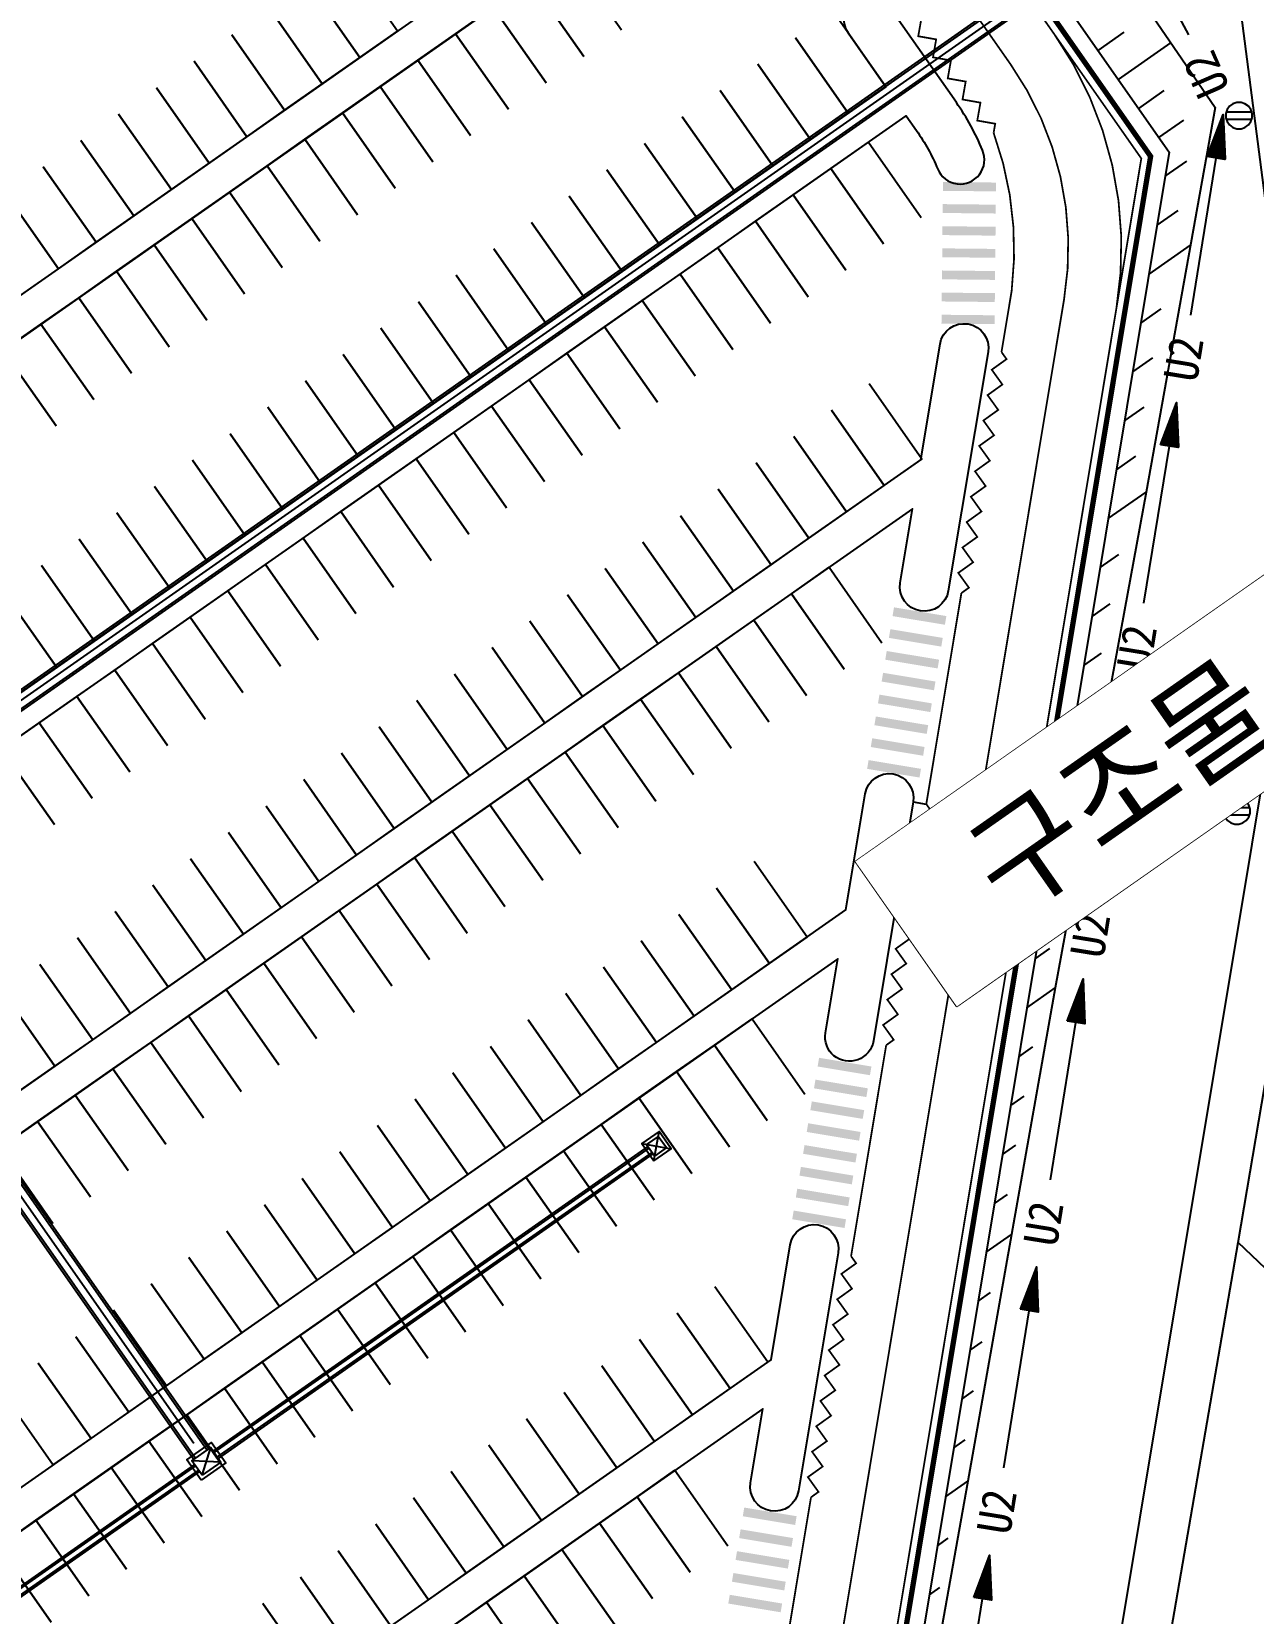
# Model space of a CAD drawing. Header units: millimetres. Extents: x 152904052 to 153933663, y 538271515 to 539240469.
# Drawn here: x 153453144 to 153522183, y 538655400 to 538744769 of the extents above; entities that cross this region are included whole.
import ezdxf
from ezdxf.enums import TextEntityAlignment as Align

# ---------------------------------------------------------------- set-up
doc = ezdxf.new("R2010")
doc.units = ezdxf.units.MM
doc.set_wipeout_variables(frame=1)
doc.layers.add('SCHM', color=9, linetype='Continuous')
doc.layers.add('TEXT', color=7, linetype='Continuous')
doc.styles.add('IIAC FONT', font='GulimChe.ttf')
doc.styles.add('굴림', font='Gulim.ttf')

msp = doc.modelspace()

# ---------------------------------------------------------------- linework, layer by layer
at = {"layer": 'SCHM'}
for p, q in [((153513408.6, 538743704.2), (153514889, 538744740.8)), ((153514555.7, 538742065.9), (153517523.8, 538744144.1)), ((153515702.9, 538740427.6), (153517147.2, 538741438.9)), ((153516850.1, 538738789.3), (153518254.6, 538739772.8)), ((153499645.1, 538637137.3), (153516377.8, 538737720.2)), ((153517204.5, 538736595.9), (153518418.9, 538737446.2)), ((153516744.8, 538733832.5), (153517939, 538734668.7)), ((153516285.1, 538731069), (153518633.3, 538732713.3)), ((153515825.3, 538728305.6), (153516979.3, 538729113.6)), ((153515365.6, 538725542.1), (153516499.5, 538726336)), ((153514905.9, 538722778.7), (153516019.6, 538723558.5)), ((153514446.2, 538720015.2), (153515539.8, 538720780.9)), ((153513986.5, 538717251.8), (153516130.8, 538718753.3)), ((153513526.7, 538714488.3), (153514571.5, 538715219.8)), ((153513067, 538711724.9), (153514084.3, 538712437.2)), ((153512607.3, 538708961.4), (153513597.2, 538709654.5)), ((153512147.6, 538706198), (153513110, 538706871.9)), ((153511687.9, 538703434.5), (153513557.8, 538704743.9)), ((153511228.1, 538700671.1), (153512135.7, 538701306.5)), ((153510768.4, 538697907.6), (153511648.5, 538698523.9)), ((153510308.7, 538695144.2), (153511161.3, 538695741.2)), ((153509849, 538692380.7), (153510674.2, 538692958.5)), ((153509389.3, 538689617.3), (153510988.3, 538690736.9)), ((153508929.5, 538686853.8), (153509711.9, 538687401.6)), ((153508469.8, 538684090.4), (153509234.9, 538684626.1)), ((153488307.9, 538680959.8), (153488602.6, 538682631)), ((153488307.9, 538680959.8), (153488602.6, 538682631)), ((153463409.6, 538664563.5), (153487984.2, 538681770.8)), ((153487619.6, 538681942.8), (153489290.9, 538681648.1)), ((153487619.6, 538681942.8), (153489290.9, 538681648.1)), ((153508010.1, 538681326.9), (153508758, 538681850.6)), ((153463696.4, 538664153.9), (153488271, 538681361.2)), ((153507550.4, 538678563.5), (153508281.1, 538679075.1)), ((153507090.6, 538675800), (153508517.7, 538676799.2)), ((153506630.9, 538673036.6), (153507327.2, 538673524.1)), ((153506171.2, 538670273.1), (153506850.3, 538670748.6)), ((153505711.5, 538667509.7), (153506373.4, 538667973.1)), ((153505251.8, 538664746.2), (153505896.5, 538665197.6)), ((153462344.7, 538663817.8), (153421387.1, 538635139)), ((153462631.5, 538663408.2), (153421673.9, 538634729.4)), ((153504792, 538661982.8), (153506046.2, 538662860.9)), ((153504332.3, 538659219.3), (153504939.7, 538659644.6)), ((153503872.6, 538656455.9), (153504460.4, 538656867.4))]:
    msp.add_line(p, q, dxfattribs=at)
at = {"layer": 'SCHM', "ltscale": 0.0008}
msp.add_line((153502960.2, 538701244.7), (153503700, 538701121.6), dxfattribs=at)
at = {"layer": 'SCHM', "ltscale": 10}
for p, q in [((153463467, 538664481.6), (153488041.5, 538681688.9)), ((153463639.1, 538664235.8), (153488213.6, 538681443.1)), ((153462402.1, 538663735.9), (153421444.5, 538635057.1)), ((153462574.2, 538663490.2), (153421616.6, 538634811.3))]:
    msp.add_line(p, q, dxfattribs=at)
at = {"layer": 'SCHM'}
for points in [[(153309206.5, 538922882.6), (153362041.8, 538959878.3), (153517431.3, 538737959.2), (153500636.4, 538637005.7), (153497846.8, 538615992.3), (153507779.6, 538601806.8), (153445728.8, 538558358.4)], [(153368480.6, 538957184.3), (153379914.4, 538940774.9), (153391533.7, 538924495.3), (153403166.5, 538908225.2), (153414656.2, 538891854.9), (153426245.2, 538875554.1), (153437524, 538859036.1), (153449027.6, 538842675.5), (153460487.6, 538826284.4), (153472057.4, 538809970.2), (153483327.8, 538793446.3), (153494806.5, 538777068.3), (153506223.5, 538760647.1), (153520027.1, 538740488.4), (153516130.8, 538718753.3)], [(153514422, 538750944.9), (153439606.2, 538698558.3)], [(153514995.6, 538750125.7), (153440179.8, 538697739.1)], [(153468710.8, 538747564.7), (153471693.4, 538743305.1), (153473823.2, 538744796.4), (153470840.6, 538749056)], [(153484342.5, 538743372.2), (153481359.9, 538747631.7), (153483489.7, 538749123), (153486472.3, 538744863.5)], [(153466581, 538746073.4), (153469563.6, 538741813.8), (153471693.4, 538743305.1), (153468710.8, 538747564.7)], [(153482212.7, 538741880.9), (153479230.1, 538746140.4), (153481359.9, 538747631.7), (153484342.5, 538743372.2)], [(153518528.5, 538744581.2), (153517062.8, 538747333.6)], [(153480082.9, 538740389.6), (153477100.3, 538744649.1), (153479230.1, 538746140.4), (153482212.7, 538741880.9)], [(153464451.2, 538744582.1), (153467433.8, 538740322.5), (153469563.6, 538741813.8), (153466581, 538746073.4)], [(153496302.9, 538744422.8), (153499285.5, 538740163.2), (153501415.3, 538741654.5), (153498432.7, 538745914.1)], [(153462321.4, 538743090.8), (153465304, 538738831.2), (153467433.8, 538740322.5), (153464451.2, 538744582.1)], [(153477953.1, 538738898.3), (153474970.5, 538743157.8), (153477100.3, 538744649.1), (153480082.9, 538740389.6)], [(153494173.1, 538742931.4), (153497155.7, 538738671.8), (153499285.5, 538740163.1), (153496302.9, 538744422.7)], [(153460191.6, 538741599.5), (153463174.2, 538737339.9), (153465304, 538738831.2), (153462321.4, 538743090.8)], [(153475823.3, 538737407), (153472840.7, 538741666.6), (153474970.5, 538743157.8), (153477953.1, 538738898.3)], [(153492043.3, 538741440.1), (153495025.9, 538737180.5), (153497155.7, 538738671.8), (153494173.1, 538742931.4)], [(153473693.5, 538735915.7), (153470710.9, 538740175.3), (153472840.7, 538741666.6), (153475823.3, 538737407)], [(153458061.8, 538740108.2), (153461044.4, 538735848.6), (153463174.2, 538737339.9), (153460191.6, 538741599.5)], [(153489913.6, 538739948.7), (153492896.2, 538735689.1), (153495026, 538737180.4), (153492043.4, 538741440)], [(153455932, 538738616.9), (153458914.6, 538734357.3), (153461044.4, 538735848.6), (153458061.8, 538740108.2)], [(153471563.7, 538734424.4), (153468581.1, 538738684), (153470710.9, 538740175.3), (153473693.5, 538735915.7)], [(153487783.8, 538738457.4), (153490766.4, 538734197.8), (153492896.2, 538735689.1), (153489913.6, 538739948.7)], [(153520646.3, 538739822.6), (153522090.9, 538739822.6)], [(153520649, 538740235.9), (153522088.2, 538740235.9)], [(153453802.2, 538737125.6), (153456784.8, 538732866), (153458914.6, 538734357.3), (153455932, 538738616.9)], [(153469433.9, 538732933.1), (153466451.3, 538737192.7), (153468581.1, 538738684), (153471563.7, 538734424.4)], [(153485654, 538736966.1), (153488636.6, 538732706.5), (153490766.4, 538734197.8), (153487783.8, 538738457.4)], [(153501285.5, 538732773.9), (153498302.9, 538737033.5), (153500432.7, 538738524.8), (153503415.3, 538734265.2)], [(153467304.1, 538731441.8), (153464321.5, 538735701.4), (153466451.3, 538737192.7), (153469433.9, 538732933.1)], [(153518641.6, 538728751.1), (153520080.5, 538737627.4)], [(153451672.4, 538735634.3), (153454655, 538731374.7), (153456784.8, 538732866), (153453802.2, 538737125.6)], [(153483524.2, 538735474.8), (153486506.8, 538731215.2), (153488636.6, 538732706.5), (153485654, 538736966.1)], [(153499155.7, 538731282.6), (153496173.1, 538735542.2), (153498302.9, 538737033.5), (153501285.5, 538732773.9)], [(153449542.6, 538734143), (153452525.2, 538729883.4), (153454655, 538731374.7), (153451672.4, 538735634.3)], [(153465174.3, 538729950.5), (153462191.7, 538734210.1), (153464321.5, 538735701.4), (153467304.1, 538731441.8)], [(153481394.4, 538733983.5), (153484377, 538729723.9), (153486506.8, 538731215.2), (153483524.2, 538735474.8)], [(153497025.9, 538729791.3), (153494043.3, 538734050.9), (153496173.1, 538735542.2), (153499155.7, 538731282.6)], [(153463044.5, 538728459.2), (153460061.9, 538732718.8), (153462191.7, 538734210.1), (153465174.3, 538729950.5)], [(153479264.6, 538732492.2), (153482247.2, 538728232.6), (153484377, 538729723.9), (153481394.4, 538733983.5)], [(153494896.1, 538728300), (153491913.5, 538732559.6), (153494043.3, 538734050.9), (153497025.9, 538729791.3)], [(153460914.7, 538726967.9), (153457932.1, 538731227.5), (153460061.9, 538732718.8), (153463044.5, 538728459.2)], [(153477134.8, 538731000.9), (153480117.4, 538726741.3), (153482247.2, 538728232.6), (153479264.6, 538732492.2)], [(153492766.3, 538726808.7), (153489783.7, 538731068.3), (153491913.5, 538732559.6), (153494896.1, 538728300)], [(153458784.9, 538725476.6), (153455802.3, 538729736.2), (153457932.1, 538731227.5), (153460914.7, 538726967.9)], [(153475005, 538729509.6), (153477987.6, 538725250), (153480117.4, 538726741.3), (153477134.8, 538731000.9)], [(153490636.5, 538725317.4), (153487653.9, 538729577), (153489783.7, 538731068.3), (153492766.3, 538726808.7)], [(153456655.1, 538723985.3), (153453672.5, 538728244.9), (153455802.3, 538729736.2), (153458784.9, 538725476.6)], [(153472875.2, 538728018.3), (153475857.8, 538723758.7), (153477987.6, 538725250), (153475005, 538729509.6)], [(153488506.7, 538723826.1), (153485524.1, 538728085.7), (153487653.9, 538729577), (153490636.5, 538725317.4)], [(153454525.3, 538722494), (153451542.8, 538726753.6), (153453672.5, 538728244.9), (153456655.1, 538723985.3)], [(153470745.5, 538726527), (153473728, 538722267.4), (153475857.8, 538723758.7), (153472875.2, 538728018.3)], [(153486376.9, 538722334.8), (153483394.3, 538726594.4), (153485524.1, 538728085.7), (153488506.7, 538723826.1)], [(153452395.6, 538721002.7), (153449413, 538725262.3), (153451542.8, 538726753.6), (153454525.3, 538722494)], [(153468615.7, 538725035.7), (153471598.3, 538720776.1), (153473728, 538722267.4), (153470745.5, 538726527)], [(153484247.1, 538720843.5), (153481264.5, 538725103.1), (153483394.3, 538726594.4), (153486376.9, 538722334.8)], [(153466485.9, 538723544.4), (153469468.5, 538719284.8), (153471598.3, 538720776.1), (153468615.7, 538725035.7)], [(153482117.3, 538719352.2), (153479134.7, 538723611.8), (153481264.5, 538725103.1), (153484247.1, 538720843.5)], [(153498337.6, 538723385.1), (153501320.2, 538719125.5), (153503450, 538720616.8), (153500467.4, 538724876.4)], [(153464356.1, 538722053.1), (153467338.7, 538717793.5), (153469468.5, 538719284.8), (153466485.9, 538723544.4)], [(153479987.5, 538717860.9), (153477004.9, 538722120.5), (153479134.7, 538723611.8), (153482117.3, 538719352.2)], [(153496207.8, 538721893.8), (153499190.4, 538717634.2), (153501320.2, 538719125.5), (153498337.6, 538723385.1)], [(153462226.3, 538720561.8), (153465208.9, 538716302.2), (153467338.7, 538717793.5), (153464356.1, 538722053.1)], [(153477857.7, 538716369.6), (153474875.1, 538720629.2), (153477004.9, 538722120.5), (153479987.5, 538717860.9)], [(153494078, 538720402.5), (153497060.6, 538716142.9), (153499190.4, 538717634.2), (153496207.8, 538721893.8)], [(153515998.6, 538712472.6), (153517437.4, 538721348.8)], [(153460096.5, 538719070.5), (153463079.1, 538714811), (153465208.9, 538716302.2), (153462226.3, 538720561.8)], [(153475727.9, 538714878.3), (153472745.3, 538719137.9), (153474875.1, 538720629.2), (153477857.7, 538716369.6)], [(153491948.2, 538718911.2), (153494930.8, 538714651.6), (153497060.6, 538716142.9), (153494078, 538720402.5)], [(153457966.7, 538717579.2), (153460949.3, 538713319.7), (153463079.1, 538714811), (153460096.5, 538719070.5)], [(153473598.1, 538713387), (153470615.5, 538717646.6), (153472745.3, 538719137.9), (153475727.9, 538714878.3)], [(153489818.4, 538717419.9), (153492801, 538713160.3), (153494930.8, 538714651.6), (153491948.2, 538718911.2)], [(153516130.8, 538718753.3), (153510988.3, 538690736.9), (153506046.2, 538662860.9), (153501047.3, 538634945.2), (153498621.3, 538616519.1)], [(153455836.9, 538716087.9), (153458819.5, 538711828.4), (153460949.3, 538713319.7), (153457966.7, 538717579.2)], [(153471468.4, 538711895.7), (153468485.8, 538716155.3), (153470615.5, 538717646.6), (153473598.1, 538713387)], [(153487688.6, 538715928.6), (153490671.2, 538711669), (153492801, 538713160.3), (153489818.4, 538717419.9)], [(153453707.1, 538714596.6), (153456689.7, 538710337.1), (153458819.5, 538711828.4), (153455836.9, 538716087.9)], [(153469338.6, 538710404.4), (153466356, 538714664), (153468485.8, 538716155.3), (153471468.4, 538711895.7)], [(153485558.8, 538714437.3), (153488541.4, 538710177.7), (153490671.2, 538711669), (153487688.6, 538715928.6)], [(153451577.3, 538713105.3), (153454559.9, 538708845.8), (153456689.7, 538710337.1), (153453707.1, 538714596.6)], [(153467208.8, 538708913.1), (153464226.2, 538713172.7), (153466356, 538714664), (153469338.6, 538710404.4)], [(153483429, 538712946), (153486411.6, 538708686.4), (153488541.4, 538710177.7), (153485558.8, 538714437.3)], [(153499060.5, 538708753.7), (153496077.9, 538713013.3), (153498207.7, 538714504.6), (153501190.3, 538710245)], [(153449447.5, 538711614), (153452430.1, 538707354.5), (153454559.9, 538708845.8), (153451577.3, 538713105.3)], [(153465079, 538707421.8), (153462096.4, 538711681.4), (153464226.2, 538713172.7), (153467208.8, 538708913.1)], [(153496930.7, 538707262.4), (153493948.1, 538711522), (153496077.9, 538713013.3), (153499060.5, 538708753.7)], [(153481299.2, 538711454.7), (153484281.8, 538707195.1), (153486411.6, 538708686.4), (153483429, 538712946)], [(153462949.2, 538705930.5), (153459966.6, 538710190.1), (153462096.4, 538711681.4), (153465079, 538707421.8)], [(153479169.4, 538709963.4), (153482152, 538705703.8), (153484281.8, 538707195.1), (153481299.2, 538711454.7)], [(153494800.9, 538705771.1), (153491818.3, 538710030.7), (153493948.1, 538711522), (153496930.7, 538707262.4)], [(153460819.4, 538704439.3), (153457836.8, 538708698.8), (153459966.6, 538710190.1), (153462949.2, 538705930.5)], [(153477039.6, 538708472.1), (153480022.2, 538704212.5), (153482152, 538705703.8), (153479169.4, 538709963.4)], [(153492671.1, 538704279.8), (153489688.5, 538708539.4), (153491818.3, 538710030.7), (153494800.9, 538705771.1)], [(153458689.6, 538702948), (153455707, 538707207.5), (153457836.8, 538708698.8), (153460819.4, 538704439.3)], [(153474909.8, 538706980.8), (153477892.4, 538702721.2), (153480022.2, 538704212.5), (153477039.6, 538708472.1)], [(153490541.3, 538702788.5), (153487558.7, 538707048.1), (153489688.5, 538708539.4), (153492671.1, 538704279.8)], [(153456559.8, 538701456.7), (153453577.2, 538705716.2), (153455707, 538707207.5), (153458689.6, 538702948)], [(153472780, 538705489.5), (153475762.6, 538701229.9), (153477892.4, 538702721.2), (153474909.8, 538706980.8)], [(153488411.5, 538701297.2), (153485428.9, 538705556.8), (153487558.7, 538707048.1), (153490541.3, 538702788.5)], [(153454430, 538699965.4), (153451447.4, 538704224.9), (153453577.2, 538705716.2), (153456559.8, 538701456.7)], [(153470650.2, 538703998.2), (153473632.8, 538699738.6), (153475762.6, 538701229.9), (153472780, 538705489.5)], [(153486281.7, 538699805.9), (153483299.1, 538704065.5), (153485428.9, 538705556.8), (153488411.5, 538701297.2)], [(153513360.6, 538696186.8), (153514799.4, 538705063.1)], [(153452300.2, 538698474.1), (153449317.6, 538702733.6), (153451447.4, 538704224.9), (153454430, 538699965.4)], [(153468520.4, 538702506.9), (153471503, 538698247.3), (153473632.8, 538699738.6), (153470650.2, 538703998.2)], [(153484152, 538698314.6), (153481169.4, 538702574.2), (153483299.1, 538704065.5), (153486281.7, 538699805.9)], [(153466390.6, 538701015.6), (153469373.2, 538696756), (153471503, 538698247.3), (153468520.4, 538702506.9)], [(153482022.2, 538696823.3), (153479039.6, 538701082.9), (153481169.4, 538702574.2), (153484152, 538698314.6)], [(153464260.8, 538699524.3), (153467243.4, 538695264.7), (153469373.2, 538696756), (153466390.6, 538701015.6)], [(153479892.4, 538695332), (153476909.8, 538699591.6), (153479039.6, 538701082.9), (153482022.2, 538696823.3)], [(153520529.3, 538700526.6), (153521974, 538700526.6)], [(153520532.1, 538700939.9), (153521971.2, 538700939.9)], [(153462131, 538698033), (153465113.6, 538693773.4), (153467243.4, 538695264.7), (153464260.8, 538699524.3)], [(153477762.6, 538693840.7), (153474780, 538698100.3), (153476909.8, 538699591.6), (153479892.4, 538695332)], [(153460001.2, 538696541.7), (153462983.8, 538692282.2), (153465113.6, 538693773.4), (153462131, 538698033)], [(153475632.8, 538692349.5), (153472650.2, 538696609), (153474780, 538698100.3), (153477762.6, 538693840.7)], [(153491853, 538696382.3), (153494835.6, 538692122.7), (153496965.4, 538693614), (153493982.8, 538697873.6)], [(153440208.5, 538697454), (153463151.5, 538664688)], [(153439373, 538696869), (153462316, 538664102.9)], [(153457871.4, 538695050.4), (153460854, 538690790.9), (153462983.8, 538692282.2), (153460001.2, 538696541.7)], [(153473503, 538690858.2), (153470520.4, 538695117.7), (153472650.2, 538696609), (153475632.8, 538692349.5)], [(153489723.2, 538694891), (153492705.8, 538690631.4), (153494835.6, 538692122.7), (153491853, 538696382.3)], [(153455741.7, 538693559.1), (153458724.2, 538689299.6), (153460854, 538690790.9), (153457871.4, 538695050.4)], [(153471373.2, 538689366.9), (153468390.6, 538693626.4), (153470520.4, 538695117.7), (153473503, 538690858.2)], [(153487593.4, 538693399.7), (153490576, 538689140.1), (153492705.8, 538690631.4), (153489723.2, 538694891)], [(153453611.9, 538692067.8), (153456594.5, 538687808.3), (153458724.2, 538689299.6), (153455741.7, 538693559.1)], [(153469243.4, 538687875.6), (153466260.8, 538692135.1), (153468390.6, 538693626.4), (153471373.2, 538689366.9)], [(153485463.6, 538691908.4), (153488446.2, 538687648.8), (153490576, 538689140.1), (153487593.4, 538693399.7)], [(153451482.1, 538690576.5), (153454464.7, 538686317), (153456594.5, 538687808.3), (153453611.9, 538692067.8)], [(153467113.6, 538686384.3), (153464131, 538690643.8), (153466260.8, 538692135.1), (153469243.4, 538687875.6)], [(153483333.8, 538690417.1), (153486316.4, 538686157.5), (153488446.2, 538687648.8), (153485463.6, 538691908.4)], [(153449352.3, 538689085.2), (153452334.9, 538684825.7), (153454464.7, 538686317), (153451482.1, 538690576.5)], [(153464983.8, 538684893), (153462001.2, 538689152.5), (153464131, 538690643.8), (153467113.6, 538686384.3)], [(153481204, 538688925.8), (153484186.6, 538684666.2), (153486316.4, 538686157.5), (153483333.8, 538690417.1)], [(153462854, 538683401.7), (153459871.4, 538687661.2), (153462001.2, 538689152.5), (153464983.8, 538684893)], [(153479074.2, 538687434.5), (153482056.8, 538683174.9), (153484186.6, 538684666.2), (153481204, 538688925.8)], [(153494705.8, 538683242.2), (153491723.2, 538687501.8), (153493853, 538688993.1), (153496835.6, 538684733.5)], [(153510722.6, 538679901.1), (153512156.4, 538688784.6)], [(153460724.2, 538681910.4), (153457741.6, 538686170), (153459871.4, 538687661.2), (153462854, 538683401.7)], [(153476944.4, 538685943.2), (153479927, 538681683.6), (153482056.8, 538683174.9), (153479074.2, 538687434.5)], [(153492576, 538681750.9), (153489593.4, 538686010.5), (153491723.2, 538687501.8), (153494705.8, 538683242.2)], [(153458594.4, 538680419.1), (153455611.8, 538684678.7), (153457741.6, 538686170), (153460724.2, 538681910.4)], [(153474814.6, 538684451.9), (153477797.2, 538680192.4), (153479927, 538681683.6), (153476944.4, 538685943.2)], [(153490446.2, 538680259.7), (153487463.6, 538684519.2), (153489593.4, 538686010.5), (153492576, 538681750.9)], [(153456464.6, 538678927.8), (153453482, 538683187.4), (153455611.8, 538684678.7), (153458594.4, 538680419.1)], [(153472684.8, 538682960.6), (153475667.4, 538678701.1), (153477797.2, 538680192.4), (153474814.6, 538684451.9)], [(153488316.4, 538678768.4), (153485333.8, 538683027.9), (153487463.6, 538684519.2), (153490446.2, 538680259.7)], [(153454334.8, 538677436.5), (153451352.2, 538681696.1), (153453482, 538683187.4), (153456464.6, 538678927.8)], [(153470555, 538681469.3), (153473537.6, 538677209.8), (153475667.4, 538678701.1), (153472684.8, 538682960.6)], [(153486186.6, 538677277.1), (153483204, 538681536.6), (153485333.8, 538683027.9), (153488316.4, 538678768.4)], [(153452205, 538675945.2), (153449222.4, 538680204.8), (153451352.2, 538681696.1), (153454334.8, 538677436.5)], [(153468425.3, 538679978), (153471407.9, 538675718.5), (153473537.6, 538677209.8), (153470555, 538681469.3)], [(153484056.8, 538675785.8), (153481074.2, 538680045.3), (153483204, 538681536.6), (153486186.6, 538677277.1)], [(153466295.5, 538678486.7), (153469278.1, 538674227.2), (153471407.9, 538675718.5), (153468425.3, 538679978)], [(153481927, 538674294.5), (153478944.4, 538678554), (153481074.2, 538680045.3), (153484056.8, 538675785.8)], [(153464165.7, 538676995.4), (153467148.3, 538672735.9), (153469278.1, 538674227.2), (153466295.5, 538678486.7)], [(153479797.2, 538672803.2), (153476814.6, 538677062.7), (153478944.4, 538678554), (153481927, 538674294.5)], [(153462035.9, 538675504.1), (153465018.5, 538671244.6), (153467148.3, 538672735.9), (153464165.7, 538676995.4)], [(153477667.4, 538671311.9), (153474684.8, 538675571.4), (153476814.6, 538677062.7), (153479797.2, 538672803.2)], [(153459906.1, 538674012.8), (153462888.7, 538669753.3), (153465018.5, 538671244.6), (153462035.9, 538675504.1)], [(153475537.6, 538669820.6), (153472555, 538674080.2), (153474684.8, 538675571.4), (153477667.4, 538671311.9)], [(153457776.3, 538672521.6), (153460758.9, 538668262), (153462888.7, 538669753.3), (153459906.1, 538674012.8)], [(153473407.8, 538668329.3), (153470425.2, 538672588.9), (153472555, 538674080.2), (153475537.6, 538669820.6)], [(153489628, 538672362.1), (153492610.6, 538668102.6), (153494740.4, 538669593.8), (153491757.8, 538673853.4)], [(153455646.5, 538671030.3), (153458629.1, 538666770.7), (153460758.9, 538668262), (153457776.3, 538672521.6)], [(153471278, 538666838), (153468295.4, 538671097.6), (153470425.2, 538672588.9), (153473407.8, 538668329.3)], [(153487498.2, 538670870.8), (153490480.8, 538666611.3), (153492610.6, 538668102.6), (153489628, 538672362.1)], [(153508079.6, 538663622.6), (153509518.4, 538672498.8)], [(153453516.7, 538669539), (153456499.3, 538665279.4), (153458629.1, 538666770.7), (153455646.5, 538671030.3)], [(153469148.2, 538665346.7), (153466165.6, 538669606.3), (153468295.4, 538671097.6), (153471278, 538666838)], [(153485368.4, 538669379.5), (153488351, 538665120), (153490480.8, 538666611.3), (153487498.2, 538670870.8)], [(153451386.9, 538668047.7), (153454369.5, 538663788.1), (153456499.3, 538665279.4), (153453516.7, 538669539)], [(153467018.4, 538663855.4), (153464035.8, 538668115), (153466165.6, 538669606.3), (153469148.2, 538665346.7)], [(153483238.6, 538667888.2), (153486221.2, 538663628.7), (153488351, 538665120), (153485368.4, 538669379.5)], [(153464888.6, 538662364.1), (153461906, 538666623.7), (153464035.8, 538668115), (153467018.4, 538663855.4)], [(153481108.9, 538666396.9), (153484091.5, 538662137.4), (153486221.2, 538663628.7), (153483238.6, 538667888.2)], [(153462758.8, 538660872.8), (153459776.2, 538665132.4), (153461906, 538666623.7), (153464888.6, 538662364.1)], [(153478979.1, 538664905.6), (153481961.7, 538660646.1), (153484091.5, 538662137.4), (153481108.9, 538666396.9)], [(153460629, 538659381.5), (153457646.4, 538663641.1), (153459776.2, 538665132.4), (153462758.8, 538660872.8)], [(153462774.9, 538663203.5), (153463266.2, 538664768.3)], [(153476849.3, 538663414.3), (153479831.9, 538659154.8), (153481961.7, 538660646.1), (153478979.1, 538664905.6)], [(153463839.8, 538663949.1), (153462201.3, 538664022.6)], [(153458499.2, 538657890.2), (153455516.6, 538662149.8), (153457646.4, 538663641.1), (153460629, 538659381.5)], [(153474719.5, 538661923), (153477702.1, 538657663.5), (153479831.9, 538659154.8), (153476849.3, 538663414.3)], [(153490351, 538657730.8), (153487368.4, 538661990.3), (153489498.2, 538663481.6), (153492480.8, 538659222.1)], [(153456369.4, 538656398.9), (153453386.8, 538660658.5), (153455516.6, 538662149.8), (153458499.2, 538657890.2)], [(153472589.7, 538660431.8), (153475572.3, 538656172.2), (153477702.1, 538657663.5), (153474719.5, 538661923)], [(153488221.2, 538656239.5), (153485238.6, 538660499.1), (153487368.4, 538661990.3), (153490351, 538657730.8)], [(153454239.6, 538654907.6), (153451257.1, 538659167.2), (153453386.8, 538660658.5), (153456369.4, 538656398.9)], [(153470459.9, 538658940.5), (153473442.5, 538654680.9), (153475572.3, 538656172.2), (153472589.7, 538660431.8)], [(153486091.4, 538654748.2), (153483108.8, 538659007.8), (153485238.6, 538660499.1), (153488221.2, 538656239.5)], [(153452109.9, 538653416.3), (153449127.3, 538657675.9), (153451257.1, 538659167.2), (153454239.6, 538654907.6)], [(153468330.1, 538657449.2), (153471312.7, 538653189.6), (153473442.5, 538654680.9), (153470459.9, 538658940.5)], [(153483961.6, 538653256.9), (153480979, 538657516.5), (153483108.8, 538659007.8), (153486091.4, 538654748.2)], [(153466200.3, 538655957.9), (153469182.9, 538651698.3), (153471312.7, 538653189.6), (153468330.1, 538657449.2)], [(153481831.8, 538651765.6), (153478849.2, 538656025.2), (153480979, 538657516.5), (153483961.6, 538653256.9)], [(153464070.5, 538654466.6), (153467053.1, 538650207), (153469182.9, 538651698.3), (153466200.3, 538655957.9)], [(153479702, 538650274.3), (153476719.4, 538654533.9), (153478849.2, 538656025.2), (153481831.8, 538651765.6)], [(153505441.6, 538647336.8), (153506882.6, 538656225.3)]]:
    msp.add_lwpolyline(points, dxfattribs=at)
at = {"layer": 'SCHM', "const_width": 300}
msp.add_lwpolyline([(153283005.5, 538466034.4), (153077550.5, 538759454.5), (153361796.3, 538958485.6), (153516377.8, 538737720.2), (153499645.1, 538637137.3)], dxfattribs=at)
at = {"layer": 'SCHM', "ltscale": 0.005, "const_width": 100}
for points in [[(153499186.3, 538637426.5), (153515851.1, 538737600.8), (153457518.1, 538820908.9)], [(153507504.2, 538739051), (153507594.8, 538739565.2), (153506582, 538739743.7), (153506760.6, 538740756.5), (153505747.9, 538740935.1), (153505926.4, 538741947.9), (153504913.7, 538742126.4), (153505092.2, 538743139.2), (153504079.5, 538743317.8), (153504258, 538744330.6), (153503245.3, 538744509.1), (153503423.9, 538745521.9), (153502411.1, 538745700.5), (153502589.7, 538746713.3), (153502095.8, 538746800.3)], [(153505683.7, 538713046), (153506108, 538713350.2), (153505508.7, 538714185.9), (153506344.5, 538714785.2), (153505745.2, 538715620.9), (153506580.9, 538716220.2), (153505981.6, 538717056), (153506817.4, 538717655.2), (153506218.1, 538718491), (153507053.8, 538719090.3), (153506454.5, 538719926), (153507290.3, 538720525.3), (153506691, 538721361), (153507526.7, 538721960.3), (153506927.5, 538722796), (153507763.2, 538723395.3), (153507163.9, 538724231), (153507999.7, 538724830.3), (153507400.4, 538725666.1), (153508236.1, 538726265.3), (153507949.4, 538726665.2)], [(153501434.3, 538687502.3), (153501858.6, 538687806.6), (153501259.3, 538688642.3), (153502095.1, 538689241.6), (153501495.8, 538690077.3), (153502331.5, 538690676.6), (153501732.3, 538691512.3), (153502568, 538692111.6), (153501968.7, 538692947.4), (153502804.4, 538693546.6), (153502205.2, 538694382.4), (153503040.9, 538694981.7), (153502441.6, 538695817.4), (153503277.4, 538696416.7), (153502678.1, 538697252.4), (153503513.8, 538697851.7), (153502914.5, 538698687.4), (153503750.3, 538699286.7), (153503151, 538700122.4), (153503986.7, 538700721.7), (153503700, 538701121.6)], [(153497185, 538661958.7), (153497609.2, 538662263), (153497010, 538663098.7), (153497845.7, 538663698), (153497246.4, 538664533.7), (153498082.2, 538665133), (153497482.9, 538665968.7), (153498318.6, 538666568), (153497719.3, 538667403.7), (153498555.1, 538668003), (153497955.8, 538668838.8), (153498791.5, 538669438), (153498192.2, 538670273.8), (153499028, 538670873.1), (153498428.7, 538671708.8), (153499264.4, 538672308.1), (153498665.2, 538673143.8), (153499500.9, 538673743.1), (153498901.6, 538674578.8), (153499737.4, 538675178.1), (153499450.6, 538675578)]]:
    msp.add_lwpolyline(points, dxfattribs=at)
at = {"layer": 'SCHM', "ltscale": 0.3, "const_width": 100, "flags": 128}
for points in [[(153508472.5, 538742907.9), (153467780.9, 538801017.6)], [(153497260.6, 538644131.9), (153511483.8, 538729629.7)]]:
    msp.add_lwpolyline(points, dxfattribs=at)
at = {"layer": 'SCHM', "ltscale": 0.0008}
for points in [[(153362944.2, 538671705.5, -1), (153365196.8, 538673282.8), (153367333.4, 538670231.5), (153490861.5, 538756726.8), (153488724.9, 538759778.2, -1), (153490977.6, 538761355.5), (153496397.9, 538753614.5, -1), (153494145.2, 538752037.2), (153492008.7, 538755088.5), (153368480.5, 538668593.2), (153370617.1, 538665541.8, -1), (153368364.4, 538663964.5)], [(153505400.7, 538740757), (153501531.4, 538746283.1, 1), (153499278.8, 538744705.8), (153501415.3, 538741654.4), (153377887.2, 538655159.1), (153375750.6, 538658210.4, 1), (153373498, 538656633.1), (153378918.3, 538648892.1, 1), (153381170.9, 538650469.4), (153379034.3, 538653520.8), (153502562.5, 538740016.1), (153503148, 538739179.6, -0.0541009), (153504343.7, 538737005.3, 1), (153506882.3, 538738062.7, 0.0541009)], [(153504476.9, 538727119.7, -1), (153507189.6, 538726668.4), (153504943.9, 538713169, -1), (153502231.2, 538713620.3), (153502928.1, 538717809.9), (153389588.2, 538638448.4), (153391724.7, 538635397, -1), (153389472.1, 538633819.7), (153384051.8, 538641560.7, -1), (153386304.4, 538643138), (153388441, 538640086.7), (153503387.9, 538720573.4)], [(153500247.5, 538701695.9, -1), (153502960.2, 538701244.7), (153500714.5, 538687745.3, -1), (153498001.7, 538688196.6), (153498698.7, 538692386.2), (153400142, 538623376), (153402278.5, 538620324.7, -1), (153400025.9, 538618747.3), (153394605.6, 538626488.3, -1), (153396858.2, 538628065.6), (153398994.8, 538625014.3), (153499158.4, 538695149.6)], [(153496009.3, 538676219.7, -1), (153498722, 538675768.4), (153496485, 538662321.6, -1), (153493772.3, 538662772.8), (153494469.3, 538666962.4), (153410695.8, 538608303.6), (153412832.3, 538605252.3, -1), (153410579.7, 538603674.9), (153405159.4, 538611415.9, -1), (153407412, 538612993.2), (153409548.6, 538609941.9), (153494929, 538669725.9)]]:
    msp.add_lwpolyline(points, format="xyb", close=True, dxfattribs=at)
at = {"layer": 'SCHM', "ltscale": 10}
for points in [[(153528055.8, 538760357.1), (153439669.3, 538698468.2)], [(153528503.2, 538759718.1), (153440116.7, 538697829.2)], [(153439463.1, 538696932.1), (153462406.1, 538664166)], [(153440118.4, 538697391), (153463061.4, 538664624.9)]]:
    msp.add_lwpolyline(points, dxfattribs=at)
at = {"layer": 'SCHM', "ltscale": 5, "flags": 128}
for points in [[(153514708.8, 538750535.3), (153439974.9, 538698206)], [(153410681.7, 538738733.5), (153462303.6, 538665009.8)]]:
    msp.add_lwpolyline(points, dxfattribs=at)
at = {"layer": 'SCHM', "ltscale": 0.005, "const_width": 100}
msp.add_lwpolyline([(153514443.1, 538729137.3, 0.1963966), (153510930, 538744628.6)], format="xyb", dxfattribs=at)
at = {"layer": 'SCHM', "ltscale": 0.3, "const_width": 100, "flags": 128}
msp.add_lwpolyline([(153511483.8, 538729629.7, 0.1963966), (153508472.5, 538742907.9)], format="xyb", dxfattribs=at)
at = {"layer": 'SCHM'}
for points in [[(153521251.3, 538740765.2), (153521028.1, 538740692.7), (153520838.3, 538740554.8), (153520700.3, 538740365), (153520627.8, 538740141.8), (153520627.8, 538739907.1), (153520700.3, 538739684), (153520838.3, 538739494.1), (153521028.1, 538739356.2), (153521251.3, 538739283.7), (153521485.9, 538739283.7), (153521709.1, 538739356.2), (153521898.9, 538739494.1), (153522036.8, 538739684), (153522109.3, 538739907.1), (153522109.3, 538740141.8), (153522036.8, 538740365), (153521898.9, 538740554.8), (153521709.1, 538740692.7), (153521485.9, 538740765.2)], [(153519578.3, 538737715.9), (153520475.6, 538740083.3), (153520477.8, 538740095.5), (153520581.9, 538737570.5), (153520577.6, 538737546), (153519578.3, 538737715.9)], [(153519667.7, 538737757), (153520439.7, 538739843.4), (153520514.9, 538737620.2), (153519667.7, 538737757)], [(153519730.3, 538737790.1), (153520396.5, 538739598.4), (153520460.1, 538737667.8), (153519730.3, 538737790.1)], [(153519795.2, 538737835.5), (153520358.3, 538739346.3), (153520414.7, 538737732.6), (153519795.2, 538737835.5)], [(153519857.8, 538737868.7), (153520320.2, 538739094.1), (153520360, 538737780.1), (153519857.8, 538737868.7)], [(153519922.7, 538737914.1), (153520277, 538738849.2), (153520309.5, 538737852.2), (153519922.7, 538737914.1)], [(153519990.4, 538737940), (153520231.6, 538738592), (153520259.8, 538737892.5), (153519990.4, 538737940)], [(153520062.4, 538737990.5), (153520193.5, 538738339.9), (153520209.4, 538737964.5), (153520062.4, 538737990.5)], [(153520117.9, 538738018.6), (153520150.3, 538738094.9), (153520161.8, 538738017.1), (153520117.9, 538738018.6)], [(153516940.3, 538721430.2), (153517837.6, 538723797.5), (153517834.8, 538723817), (153517943.9, 538721284.8), (153517934.5, 538721267.5), (153516940.3, 538721430.2)], [(153517024.6, 538721478.5), (153517796.6, 538723564.8), (153517871.8, 538721341.7), (153517024.6, 538721478.5)], [(153517092.3, 538721504.4), (153517758.5, 538723312.7), (153517822.1, 538721382), (153517092.3, 538721504.4)], [(153517157.2, 538721549.8), (153517715.3, 538723067.8), (153517771.7, 538721454.1), (153517157.2, 538721549.8)], [(153517219.8, 538721582.9), (153517677.1, 538722815.6), (153517716.9, 538721501.6), (153517219.8, 538721582.9)], [(153517284.7, 538721628.3), (153517639, 538722563.5), (153517671.5, 538721566.4), (153517284.7, 538721628.3)], [(153517347.3, 538721661.5), (153517600.8, 538722311.3), (153517616.8, 538721614), (153517347.3, 538721661.5)], [(153517419.4, 538721711.9), (153517550.4, 538722061.3), (153517571.4, 538721678.8), (153517419.4, 538721711.9)], [(153517487.1, 538721737.9), (153517512.3, 538721809.2), (153517523.8, 538721731.4), (153517487.1, 538721737.9)], [(153514297.3, 538705151.6), (153515194.6, 538707519), (153515196.8, 538707531.2), (153515300.8, 538705006.3), (153515303.7, 538704986.8), (153514297.3, 538705151.6)], [(153514386.6, 538705192.7), (153515158.6, 538707279.1), (153515233.8, 538705056), (153514386.6, 538705192.7)], [(153514449.3, 538705225.9), (153515115.4, 538707034.2), (153515179.1, 538705103.5), (153514449.3, 538705225.9)], [(153514514.1, 538705271.3), (153515077.3, 538706782), (153515133.7, 538705168.3), (153514514.1, 538705271.3)], [(153514581.8, 538705297.2), (153515039.1, 538706529.9), (153515078.9, 538705215.9), (153514581.8, 538705297.2)], [(153514641.6, 538705349.8), (153514995.9, 538706284.9), (153515028.5, 538705287.9), (153514641.6, 538705349.8)], [(153514709.3, 538705375.7), (153514957.8, 538706032.8), (153514986, 538705333.3), (153514709.3, 538705375.7)], [(153514781.4, 538705426.2), (153514919.6, 538705780.6), (153514928.3, 538705400.3), (153514781.4, 538705426.2)], [(153514844, 538705459.3), (153514869.3, 538705530.6), (153514880.8, 538705452.8), (153514844, 538705459.3)], [(153521134.3, 538701469.2), (153520911.1, 538701396.7), (153520721.3, 538701258.8), (153520583.4, 538701069), (153520510.9, 538700845.8), (153520510.9, 538700611.1), (153520583.4, 538700388), (153520721.3, 538700198.1), (153520911.1, 538700060.2), (153521134.3, 538699987.7), (153521369, 538699987.7), (153521592.1, 538700060.2), (153521782, 538700198.1), (153521919.9, 538700388), (153521992.4, 538700611.1), (153521992.4, 538700845.8), (153521919.9, 538701069), (153521782, 538701258.8), (153521592.1, 538701396.7), (153521369, 538701469.2)], [(153511659.3, 538688865.9), (153512556.6, 538691233.3), (153512560.9, 538691257.8), (153512662.8, 538688720.5), (153512660.7, 538688708.3), (153511659.3, 538688865.9)], [(153511743.6, 538688914.2), (153512515.6, 538691000.6), (153512590.8, 538688777.4), (153511743.6, 538688914.2)], [(153511811.3, 538688940.1), (153512477.4, 538690748.4), (153512541.1, 538688817.8), (153511811.3, 538688940.1)], [(153511876.1, 538688985.5), (153512434.2, 538690503.5), (153512490.6, 538688889.8), (153511876.1, 538688985.5)], [(153511938.8, 538689018.7), (153512396.1, 538690251.3), (153512443.1, 538688942.4), (153511938.8, 538689018.7)], [(153512010.8, 538689069.1), (153512357.9, 538689999.2), (153512390.5, 538689002.2), (153512010.8, 538689069.1)], [(153512066.3, 538689097.2), (153512319.8, 538689747), (153512342.9, 538689054.7), (153512066.3, 538689097.2)], [(153512138.3, 538689147.6), (153512276.6, 538689502.1), (153512297.5, 538689119.6), (153512138.3, 538689147.6)], [(153512206, 538689173.6), (153512238.5, 538689250), (153512242.8, 538689167.1), (153512206, 538689173.6)], [(153488307.9, 538680959.8), (153489290.9, 538681648.1), (153488602.6, 538682631), (153487619.6, 538681942.8)], [(153488357, 538681238.3), (153489012.3, 538681697.2), (153488553.5, 538682352.5), (153487898.1, 538681893.6)], [(153509016.3, 538672587.4), (153509918.6, 538674947.5), (153509922.9, 538674972), (153510019.8, 538672442), (153510022.7, 538672422.5), (153509016.3, 538672587.4)], [(153509105.6, 538672628.4), (153509884.8, 538674719.9), (153509952.8, 538672491.7), (153509105.6, 538672628.4)], [(153509168.3, 538672661.6), (153509834.4, 538674469.9), (153509898, 538672539.2), (153509168.3, 538672661.6)], [(153509233.1, 538672707), (153509796.2, 538674217.7), (153509852.6, 538672604), (153509233.1, 538672707)], [(153509300.8, 538672732.9), (153509758.1, 538673965.6), (153509805.1, 538672656.6), (153509300.8, 538672732.9)], [(153509367.8, 538672790.6), (153509714.9, 538673720.6), (153509754.7, 538672728.7), (153509367.8, 538672790.6)], [(153509435.5, 538672816.5), (153509676.7, 538673468.5), (153509704.9, 538672769), (153509435.5, 538672816.5)], [(153509500.3, 538672861.9), (153509638.6, 538673216.4), (153509654.5, 538672841), (153509500.3, 538672861.9)], [(153509563, 538672895), (153509595.4, 538672971.4), (153509599.7, 538672888.6), (153509563, 538672895)], [(153462725.8, 538662924.9), (153461922.8, 538664071.7), (153463315.3, 538665046.8), (153464118.3, 538663900)], [(153462774.9, 538663203.5), (153462201.3, 538664022.6), (153463266.2, 538664768.3), (153463839.8, 538663949.1)], [(153506378.3, 538656301.6), (153507275.6, 538658669), (153507279.9, 538658693.5), (153507389, 538656161.3), (153507379.6, 538656144), (153506378.3, 538656301.6)], [(153506462.5, 538656349.9), (153507241.7, 538658441.3), (153507309.8, 538656213.1), (153506462.5, 538656349.9)], [(153506530.3, 538656375.8), (153507203.6, 538658189.2), (153507267.2, 538656258.5), (153506530.3, 538656375.8)], [(153506602.3, 538656426.3), (153507158.2, 538657932), (153507209.6, 538656325.5), (153506602.3, 538656426.3)], [(153506657.8, 538656454.4), (153507115, 538657687.1), (153507162, 538656378.1), (153506657.8, 538656454.4)], [(153506729.8, 538656504.8), (153507076.9, 538657434.9), (153507116.7, 538656442.9), (153506729.8, 538656504.8)], [(153506792.5, 538656538), (153507038.7, 538657182.8), (153507061.9, 538656490.5), (153506792.5, 538656538)], [(153506857.3, 538656583.4), (153506995.6, 538656937.8), (153507016.5, 538656555.3), (153506857.3, 538656583.4)], [(153506925, 538656609.3), (153506957.4, 538656685.7), (153506961.7, 538656602.8), (153506925, 538656609.3)]]:
    msp.add_lwpolyline(points, close=True, dxfattribs=at)
at = {"layer": 'SCHM', "ltscale": 0.05, "flags": 128}
msp.add_lwpolyline([(153507949.4, 538726665.2, 100, 100, 0), (153508524.4, 538730122, 100, 100, 0.1181089), (153507504.2, 538739051, 0, 0, 0)], format="xyseb", dxfattribs=at)
at = {"layer": 'SCHM', "ltscale": 0.05, "const_width": 100, "flags": 128}
for points in [[(153503700, 538701121.6), (153505683.7, 538713046)], [(153499450.6, 538675578), (153501434.3, 538687502.3)], [(153495201.3, 538650034.3), (153497185, 538661958.7)]]:
    msp.add_lwpolyline(points, dxfattribs=at)
at = {"layer": 'SCHM'}
for points in [[(153523383.3, 538731291.6, 0), (153521562.3, 538745249.6, 0), (153521183.3, 538747837.6, 0), (153520611.3, 538750462.6, 0), (153519682.3, 538752996.6, 0), (153518897.3, 538754861.6, 0), (153517595.3, 538757801.6, 0), (153516728.3, 538759372.6, 0), (153514167.3, 538763688.6, 0), (153512064.3, 538767102.6, 0), (153506227.2, 538776319.6, 0), (153483314.2, 538808904.6, 0), (153438953.1, 538872268.5, 0), (153410463.1, 538912896.5, 0), (153367807, 538973919.4, 0), (153347229.9, 539004335.4, 0), (153342732.4, 539010997.4, 0)], [(153510498.5, 538590670.6, 0), (153509495.5, 538608597.6, 0), (153509493.5, 538614808.6, 0), (153509427.5, 538622577.6, 0), (153524226.3, 538711530.6, 0)], [(153513430.5, 538592582.6, 0), (153512894.5, 538600063.6, 0), (153512589.5, 538606282.6, 0), (153512429.5, 538609178.6, 0), (153512330.5, 538618687.6, 0), (153512403.5, 538621455.6, 0), (153512489.4, 538623628.6, 0), (153512600.4, 538624507.6, 0), (153512845.4, 538626253.6, 0), (153517281.4, 538652894.6, 0), (153521321.4, 538676356.6, 0), (153527017.3, 538709844.6, 0)], [(153512600.4, 538624507.6, 0), (153516046.4, 538626839.6, 0), (153520172.4, 538629820.6, 0), (153521884.4, 538631683.6, 0), (153525166.4, 538636337.6, 0), (153527889.4, 538640674.6, 0), (153529022.4, 538643205.6, 0), (153530191.4, 538648310.6, 0), (153530250.4, 538654272.6, 0), (153530045.4, 538659789.6, 0), (153529016.4, 538664857.6, 0), (153527981.4, 538667745.6, 0), (153526117.4, 538671149.6, 0), (153524417.4, 538673416.6, 0), (153521321.4, 538676356.6, 0)]]:
    msp.add_polyline3d(points, dxfattribs=at)
for points in [[(153504636.5, 538735772.9), (153507636.4, 538735741.9), (153504641.7, 538736272.8), (153507641.5, 538736241.8)], [(153504623.6, 538734522.9), (153507623.5, 538734491.9), (153504628.8, 538735022.9), (153507628.6, 538734991.9)], [(153504610.7, 538733273), (153507610.5, 538733242), (153504615.9, 538733773), (153507615.7, 538733742)], [(153504597.8, 538732023.1), (153507597.6, 538731992.1), (153504603, 538732523), (153507602.8, 538732492)], [(153504584.9, 538730773.1), (153507584.7, 538730742.1), (153504590, 538731273.1), (153507589.9, 538731242.1)], [(153504572, 538729523.2), (153507571.8, 538729492.2), (153504577.1, 538730023.2), (153507577, 538729992.2)], [(153504559.1, 538728273.3), (153507558.9, 538728242.3), (153504564.2, 538728773.2), (153507564.1, 538728742.2)], [(153501792.9, 538711747.7), (153504752.3, 538711255.4), (153501875, 538712240.9), (153504834.3, 538711748.6)], [(153501587.8, 538710514.7), (153504547.1, 538710022.4), (153501669.9, 538711007.9), (153504629.2, 538710515.6)], [(153501382.7, 538709281.6), (153504342, 538708789.3), (153501464.7, 538709774.8), (153504424.1, 538709282.5)], [(153501177.5, 538708048.6), (153504136.9, 538707556.2), (153501259.6, 538708541.8), (153504218.9, 538708049.5)], [(153500972.4, 538706815.5), (153503931.7, 538706323.2), (153501054.5, 538707308.7), (153504013.8, 538706816.4)], [(153500767.3, 538705582.4), (153503726.6, 538705090.1), (153500849.3, 538706075.7), (153503808.7, 538705583.4)], [(153500562.2, 538704349.4), (153503521.5, 538703857.1), (153500644.2, 538704842.6), (153503603.5, 538704350.3)], [(153500357, 538703116.3), (153503316.4, 538702624), (153500439.1, 538703609.6), (153503398.4, 538703117.3)], [(153497559.1, 538686297.7), (153500518.5, 538685805.4), (153497641.2, 538686790.9), (153500600.5, 538686298.6)], [(153497354, 538685064.7), (153500313.3, 538684572.3), (153497436, 538685557.9), (153500395.4, 538685065.6)], [(153497148.9, 538683831.6), (153500108.2, 538683339.3), (153497230.9, 538684324.8), (153500190.3, 538683832.5)], [(153496943.7, 538682598.5), (153499903.1, 538682106.2), (153497025.8, 538683091.8), (153499985.1, 538682599.5)], [(153496738.6, 538681365.5), (153499697.9, 538680873.2), (153496820.7, 538681858.7), (153499780, 538681366.4)], [(153496533.5, 538680132.4), (153499492.8, 538679640.1), (153496615.5, 538680625.7), (153499574.9, 538680133.4)], [(153496328.4, 538678899.4), (153499287.7, 538678407.1), (153496410.4, 538679392.6), (153499369.7, 538678900.3)], [(153496123.2, 538677666.3), (153499082.6, 538677174), (153496205.3, 538678159.6), (153499164.6, 538677667.2)], [(153493331.9, 538660887.1), (153496291.2, 538660394.8), (153493413.9, 538661380.3), (153496373.3, 538660888)], [(153493126.7, 538659654.1), (153496086.1, 538659161.7), (153493208.8, 538660147.3), (153496168.1, 538659655)], [(153492921.6, 538658421), (153495880.9, 538657928.7), (153493003.7, 538658914.2), (153495963, 538658421.9)], [(153492716.5, 538657187.9), (153495675.8, 538656695.6), (153492798.5, 538657681.2), (153495757.9, 538657188.9)], [(153492511.4, 538655954.9), (153495470.7, 538655462.6), (153492593.4, 538656448.1), (153495552.7, 538655955.8)]]:
    msp.add_solid(points, dxfattribs=at)
at = {"layer": 'TEXT'}
msp.add_lwpolyline([(153505427.5, 538689692.7), (153546382.9, 538718369.3), (153540647.1, 538726560.8), (153499691.8, 538697884.2)], close=True, dxfattribs=at)

# ---------------------------------------------------------------- texts
at = {"layer": 'SCHM', "ltscale": 10, "style": 'IIAC FONT'}
for rotation, p in [(113.488038, (153519503.1, 538742338.4)), (80.712597, (153518238.2, 538726284.1)), (80.782875, (153515597.7, 538710001.9)), (80.784823, (153512960.8, 538693722.3)), (80.784823, (153510322.8, 538677436.6)), (80.784823, (153507679.7, 538661158))]:
    msp.add_text('U2', height=1918.79, rotation=rotation, dxfattribs=at).set_placement(p, align=Align.MIDDLE_CENTER)

# ---------------------------------------------------------------- next in the draw order: wipeouts: each hides what was drawn before it
at = {"color": 1}
msp.add_wipeout([(153505427.5, 538689692.7), (153546382.9, 538718369.3), (153540647.1, 538726560.8), (153499691.8, 538697884.2)], dxfattribs=at).dxf.layer = 'TEXT'

# ---------------------------------------------------------------- next in the draw order: texts
at = {"layer": 'TEXT', "style": '굴림'}
msp.add_text('구조물 측면도', height=5000, rotation=34.999999, dxfattribs=at).set_placement((153523037.3, 538708126.7), align=Align.MIDDLE)

doc.saveas('drawing.dxf')
